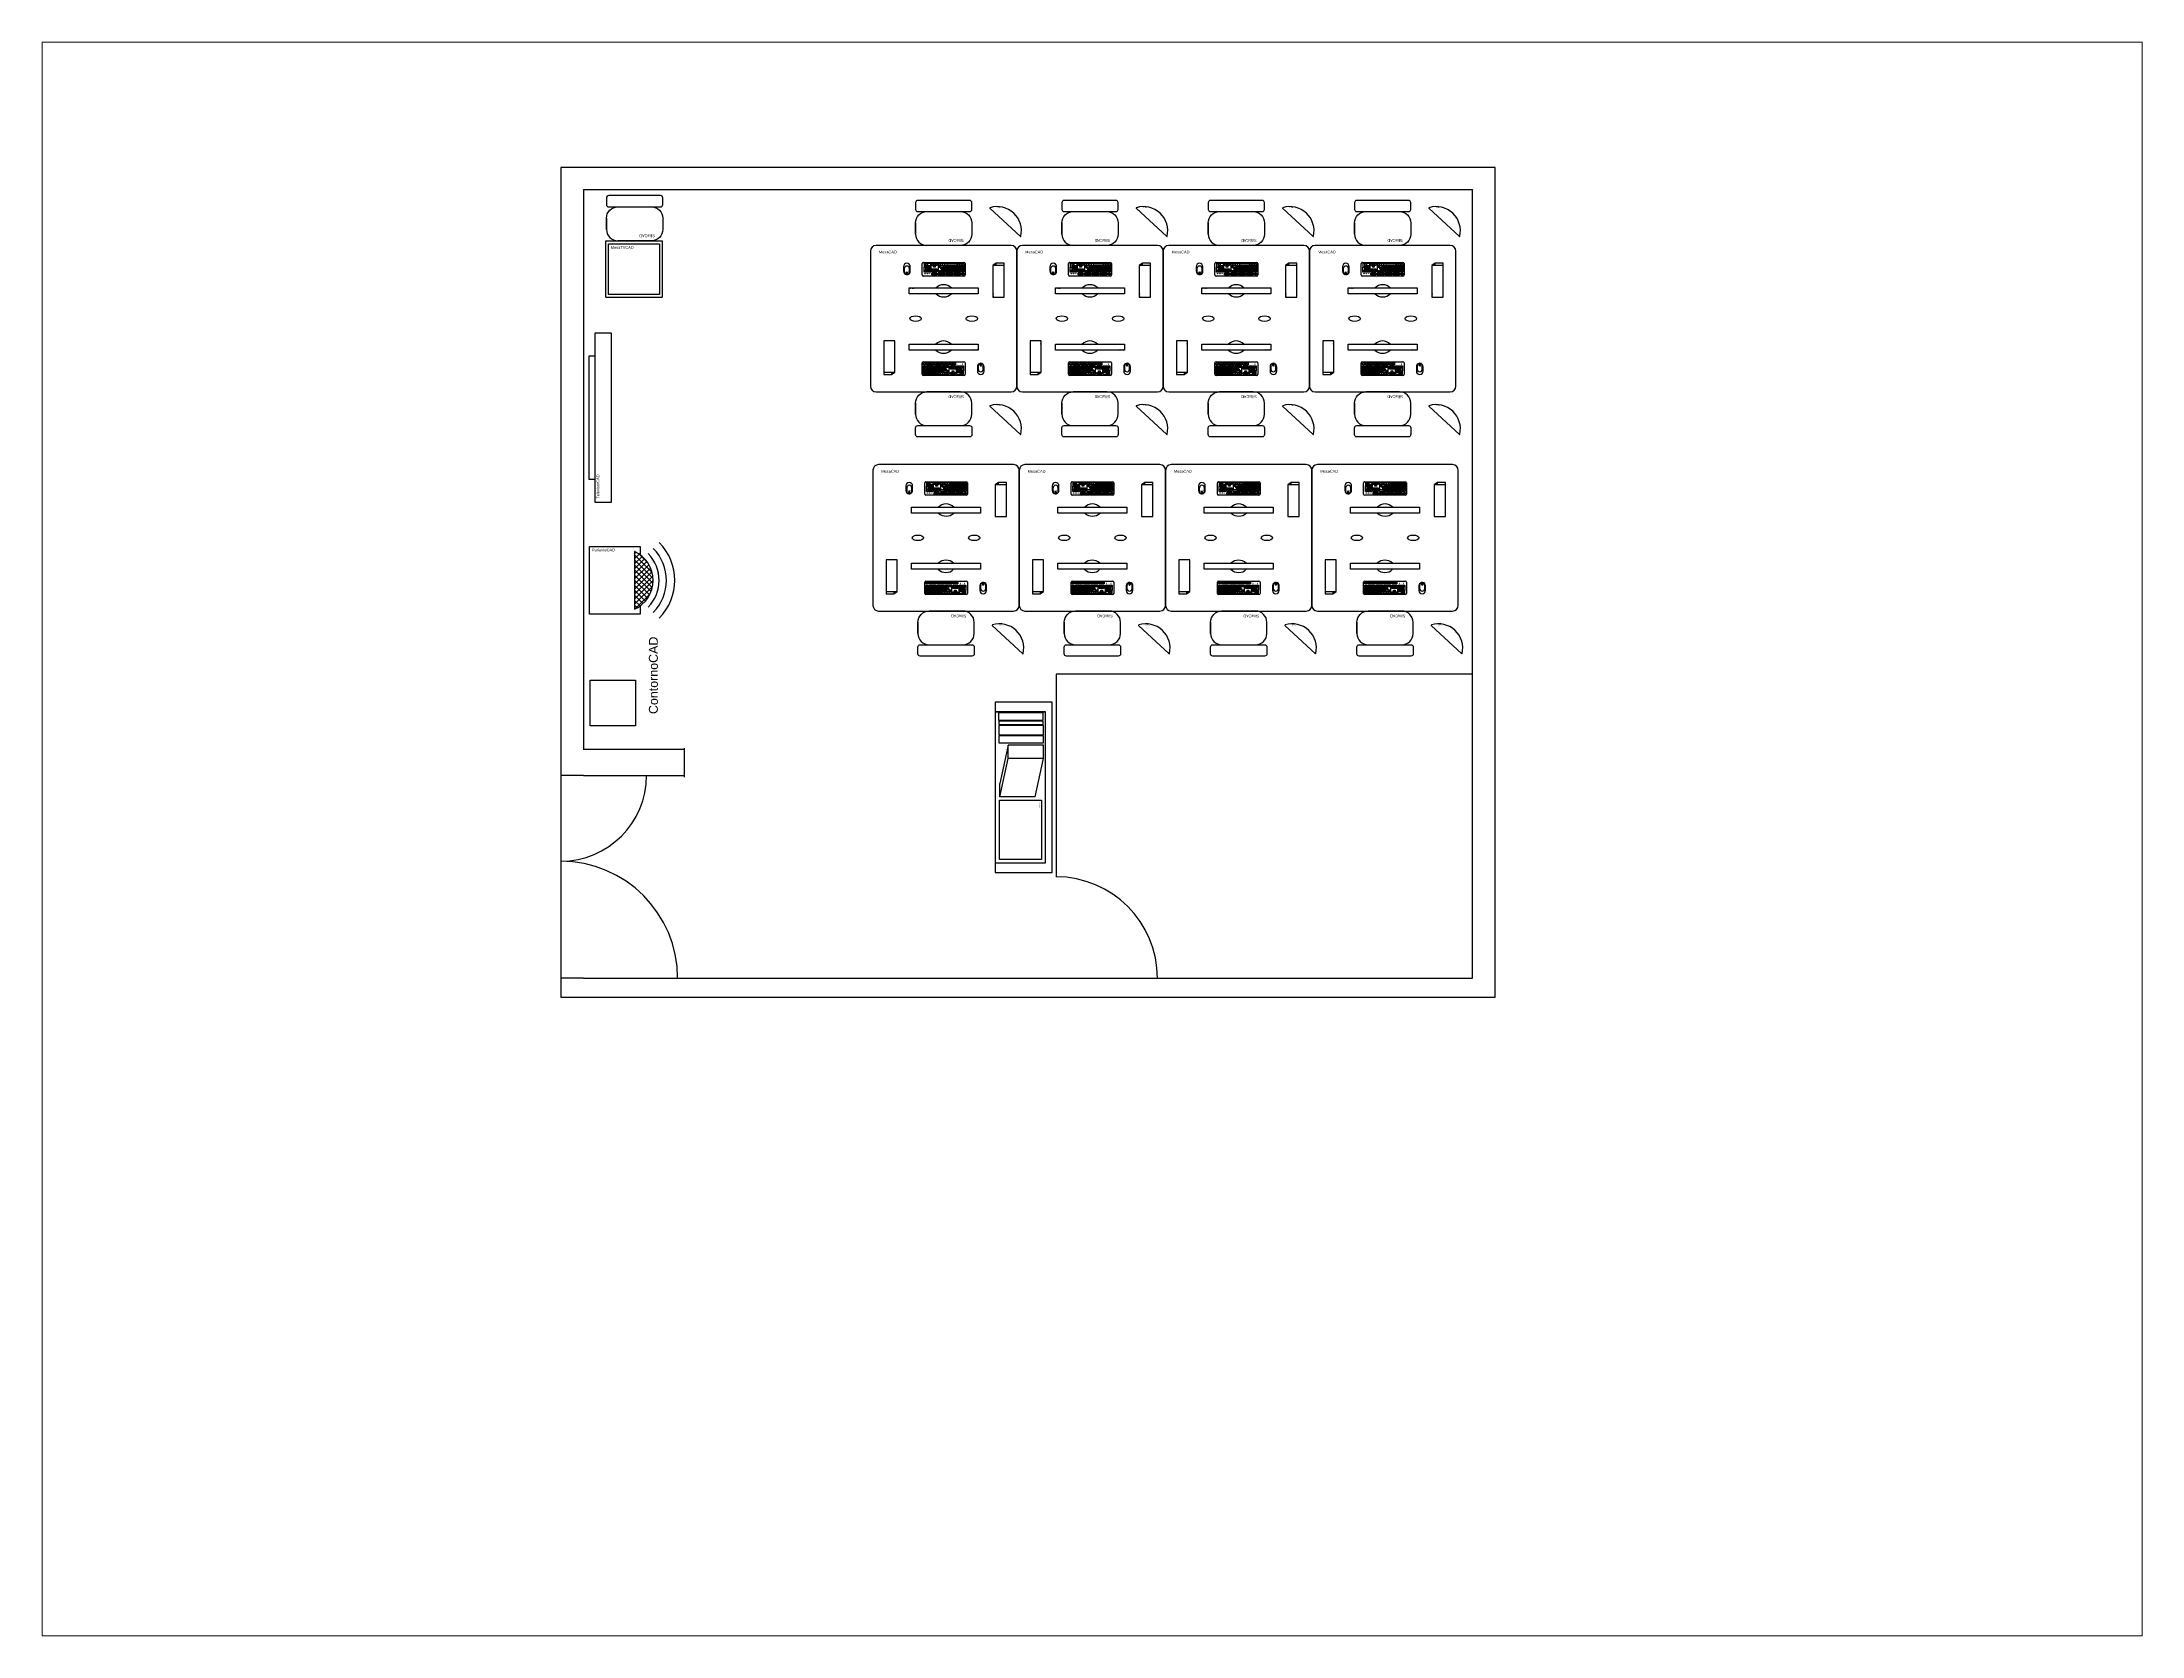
# Paper-space layout 'Layout2' of a CAD drawing. Header units: centimetres. Extents: x 26 to 231, y 20 to 176.
# The model-space entities are those that its viewports show. They can reach past a viewport. Long polylines and large blocks are cut down to what shows.
import ezdxf

# ---------------------------------------------------------------- set-up
doc = ezdxf.new("R2010")
doc.units = ezdxf.units.CM
doc.styles.get("Standard").update_dxf_attribs({"font": 'arial.ttf'})

# ---------------------------------------------------------------- blocks, each defined once
blk = doc.blocks.new('ContornoCAD')
at = {"color": 7}
for p, q in [((16.8, 830.1), (0, 830.1)), ((0, 830.1), (0, 0)), ((736.8, 830.1), (16.8, 830.1)), ((16.8, 810), (16.8, 830.1)), ((196.8, 810), (196.8, 830.1)), ((736.8, 20.1), (736.8, 830.1)), ((16.8, 810), (16.8, 20.1)), ((196.8, 810), (196.8, 720)), ((220.2, 810.2), (220.2, 720.2)), ((717.3, 810), (220.2, 810)), ((717.3, 810), (717.3, 20.1)), ((736.8, 0), (736.8, 810)), ((195.3, 720.2), (221, 720.2)), ((286.8, 390), (106.8, 390)), ((286.8, 20.1), (286.8, 390)), ((16.8, 20.1), (717.3, 20.1)), ((0, 0), (16.8, 0)), ((16.8, 0), (736.8, 0))]:
    blk.add_line(p, q, dxfattribs=at)
for centre, radius, start, end in [((16.8, 830.1), 103.8, 270.0001, 0), ((196.8, 830.1), 76.2, 180, 270), ((16.8, 390), 90, 270, 0)]:
    blk.add_arc(centre, radius, start, end, dxfattribs=at)
blk.add_attdef('NOMBRE', (251.3, 743.9), '', height=7.91)
for tag, p, height, flags in [('CANTIDAD', (250.4, 720.3), 7.91, 3), ('MATERIAL', (250.9, 732.5), 7.91, 1), ('PRECIO', (250.4, 707.6), 7.91, 9), ('REFERENCIA', (250.2, 694.4), 2.5, 5)]:
    blk.add_attdef(tag, p, '', height=height, dxfattribs=dict(flags=flags))
blk = doc.blocks.new('BancaCAD')
for p, q in [((0, 0), (0, 40.3)), ((0, 40.3), (40.3, 40.3)), ((40.3, 40.3), (40.3, 0)), ((40.3, 0), (0, 0))]:
    blk.add_line(p, q)
blk.add_attdef('NOMBRE', (1.1, 39.4), '', height=0.252)
for tag, p, flags in [('MATERIAL', (1.2, 38.5), 1), ('PRECIO', (1.2, 37.1), 9), ('CANTIDAD', (1.3, 37.8), 3), ('REFERENCIA', (1.4, 36.2), 5)]:
    blk.add_attdef(tag, p, '', height=0.252, dxfattribs=dict(flags=flags))
blk = doc.blocks.new('ParlanteCAD')
for p, q in [((0, 60), (45, 60)), ((0, 0), (0, 60)), ((45, 60), (45, 52.6)), ((40, 55.6), (40, 4.4)), ((45, 0), (0, 0)), ((45, 7.4), (45, 0))]:
    blk.add_line(p, q)
at = {"linetype": 'Continuous'}
for p, q in [((40, 53.7), (41.2, 55)), ((40, 49.2), (44, 53.3)), ((55.4, 37.4), (40, 52.7)), ((40, 44.8), (46.6, 51.3)), ((40, 40.3), (48.9, 49.1)), ((56.3, 32), (40, 48.2)), ((40, 35.8), (50.9, 46.7)), ((40, 31.3), (52.7, 43.9)), ((56.2, 27.5), (40, 43.7)), ((40, 26.8), (54.1, 40.9)), ((55.6, 23.6), (40, 39.3)), ((40, 22.3), (55.3, 37.6)), ((51.7, 45.5), (43.7, 53.5)), ((54.6, 20.2), (40, 34.8)), ((40, 17.8), (56.1, 33.9)), ((53.2, 17.1), (40, 30.3)), ((40, 13.3), (56.3, 29.7)), ((51.5, 14.3), (40, 25.8)), ((40, 8.8), (55.8, 24.7)), ((49.6, 11.7), (40, 21.3)), ((47.4, 9.4), (40, 16.8)), ((44.9, 7.4), (40, 12.3)), ((42.2, 5.6), (40, 7.8)), ((40.2, 4.5), (53.7, 18))]:
    blk.add_line(p, q, dxfattribs=at)
for radius, start, end in [(40.1, 315, 45), (47.5, 315, 45), (28.2, 294.8205, 65.1795), (33.6, 315, 45)]:
    blk.add_arc((28.2, 30), radius, start, end)
blk.add_attdef('NOMBRE', (2.1, 55.8), '', height=2.5)
for tag, p, flags in [('CANTIDAD', (1.5, 47.7), 3), ('MATERIAL', (1.8, 51.6), 1), ('REFERENCIA', (1.9, 39.5), 5), ('PRECIO', (2.2, 43.4), 9)]:
    blk.add_attdef(tag, p, '', height=2.5, dxfattribs=dict(flags=flags))
blk = doc.blocks.new('TelevisorCAD')
for p, q in [((20, 20), (130, 20)), ((20, 15), (20, 20)), ((130, 20), (130, 15)), ((150, 15), (0, 15)), ((0, 15), (0, 0)), ((0, 0), (150, 0)), ((130, 15), (20, 15)), ((150, 0), (150, 15))]:
    blk.add_line(p, q)
for tag, p, flags in [('CANTIDAD', (2.8, 4.3), 3), ('MATERIAL', (2.8, 7.7), 1), ('PRECIO', (28.3, 11), 9), ('REFERENCIA', (28.8, 7.6), 5)]:
    blk.add_attdef(tag, p, '', height=2.5, dxfattribs=dict(flags=flags))
blk.add_attdef('NOMBRE', (3.1, 11), '', height=2.5)
blk = doc.blocks.new('MesaTVCAD')
for p, q in [((0, 0), (0, 50)), ((0, 50), (50, 50)), ((2.3, 47.3), (47.8, 47.3)), ((2.3, 2.2), (2.3, 47.3)), ((47.8, 47.3), (47.8, 2.2)), ((50, 50), (50, 0)), ((0, 0), (50, 0)), ((47.8, 2.2), (2.3, 2.2))]:
    blk.add_line(p, q)
for tag, p, flags in [('CANTIDAD', (4, 35.1), 3), ('MATERIAL', (4.4, 38.9), 1), ('PRECIO', (4.7, 30.9), 9), ('REFERENCIA', (4.7, 27.2), 5)]:
    blk.add_attdef(tag, p, '', height=2.5, dxfattribs=dict(flags=flags))
blk.add_attdef('NOMBRE', (4.4, 42.8), '', height=2.5)
blk = doc.blocks.new('SillaCAD')
for points in [[(48, 30), (48, 20, -0.414214), (38, 10), (8, 10, -0.414214), (-2, 20), (-2, 30, -0.414214), (8, 40), (38, 40)], [(48, 20), (48, 30, 0.414214), (38, 40)]]:
    blk.add_lwpolyline(points, format="xyb")
blk.add_lwpolyline([(46, 10), (0, 10, 0.414214), (-2, 8), (-2, 2, 0.414214), (0, 0), (46, 0, 0.414214), (48, 2), (48, 8, 0.414214)], format="xyb", close=True)
for tag, p, flags in [('CANTIDAD', (4.8, 27), 3), ('MATERIAL', (4.9, 31.1), 1), ('PRECIO', (4.9, 22.9), 9), ('REFERENCIA', (4.9, 19.3), 5)]:
    blk.add_attdef(tag, p, '', height=2.5, dxfattribs=dict(flags=flags))
blk.add_attdef('NOMBRE', (4.9, 34.4), '', height=2.5)
blk = doc.blocks.new('BibliotecaCAD')
for p, q in [((151.4, 50.5), (0, 50.5)), ((0, 50.5), (0, 0)), ((142.9, 44.6), (8.6, 44.6)), ((8.6, 44.6), (8.6, 0)), ((8.6, 0), (8.6, 44.6)), ((8.6, 44.6), (8.6, 44.6)), ((8.6, 44.6), (8.6, 0)), ((16, 42.6), (9.7, 42.6)), ((9.7, 42.6), (9.7, 3)), ((16, 3), (16, 42.6)), ((19.9, 42.6), (17, 42.6)), ((17, 42.6), (17, 3.1)), ((19.9, 3.1), (19.9, 42.6)), ((29.1, 42.8), (20.9, 42.8)), ((20.9, 42.8), (20.9, 3.1)), ((29.1, 3.1), (29.1, 42.8)), ((36.3, 42.9), (29.9, 42.9)), ((29.9, 42.9), (29.9, 3.1)), ((36.3, 3.1), (36.3, 42.9)), ((50.1, 42.8), (38.2, 42.8)), ((38.2, 42.8), (38.2, 11.5)), ((84.3, 35.4), (50.1, 42.8)), ((50.1, 42.8), (50.1, 11.5)), ((87.2, 3.7), (87.2, 41.1)), ((87.2, 41.1), (140, 41.1)), ((140, 41.1), (140, 3.7)), ((142.9, 0), (142.9, 44.6)), ((151.4, 0), (151.4, 50.5)), ((84.3, 35.4), (84.3, 4.1)), ((0, 0), (151.4, 0)), ((8.6, 0), (142.9, 0)), ((8.6, 0), (8.6, 0)), ((9.7, 3), (16, 3)), ((17, 3.1), (19.9, 3.1)), ((20.9, 3.1), (29.1, 3.1)), ((29.9, 3.1), (36.3, 3.1)), ((50.1, 11.5), (38.2, 11.5)), ((38.2, 11.5), (72.3, 4.1)), ((84.3, 4.1), (50.1, 11.5)), ((84.3, 4.1), (72.3, 4.1)), ((140, 3.7), (87.2, 3.7))]:
    blk.add_line(p, q)
blk.add_attdef('NOMBRE', (89.4, 39.3), '', height=0.5)
for tag, p, flags in [('MATERIAL', (89.3, 38.3), 1), ('CANTIDAD', (89.4, 37.4), 3), ('PRECIO', (89.4, 36.4), 9), ('REFERENCIA', (89.4, 35.5), 5)]:
    blk.add_attdef(tag, p, '', height=0.5, dxfattribs=dict(flags=flags))
blk = doc.blocks.new('MesaCAD')
for p, q in [((-5, 125), (-5, 5)), ((120, 130), (0, 130)), ((125, 5), (125, 125)), ((0, 0), (120, 0))]:
    blk.add_line(p, q)
for centre, start, end in [((0, 125), 90, 180), ((120, 125), 0, 90), ((0, 5), 180, 270), ((120, 5), 270, 0)]:
    blk.add_arc(centre, 5, start, end)
for centre in [(35, 65), (85, 65)]:
    blk.add_ellipse(centre, major_axis=(5, 0), ratio=0.5)
for tag, p, flags in [('CANTIDAD', (2.2, 114.9), 3), ('MATERIAL', (2.4, 118.9), 1), ('PRECIO', (2.6, 110.6), 9), ('REFERENCIA', (3.6, 106.4), 5)]:
    blk.add_attdef(tag, p, '', height=2.5, dxfattribs=dict(flags=flags))
blk.add_attdef('NOMBRE', (2.4, 122.9), '', height=2.5)
blk = doc.blocks.new('PantallaCAD')
for p, q in [((0, 5.3), (61.3, 5.3)), ((0, 0), (0, 5.3)), ((61.3, 0), (0, 0)), ((61.3, 5.3), (61.3, 0))]:
    blk.add_line(p, q)
for centre, radius, start, end in [((30.7, -1.5), 9.64, 45.2577, 134.8571), ((30.7, 7), 9.74, 225.8969, 314.1354)]:
    blk.add_arc(centre, radius, start, end)
for tag, p, flags in [('MATERIAL', (0.8, 3.6), 1), ('CANTIDAD', (0.8, 2.7), 3), ('PRECIO', (0.9, 1.9), 9), ('REFERENCIA', (0.9, 0.9), 5)]:
    blk.add_attdef(tag, p, '', height=0.5, dxfattribs=dict(flags=flags))
blk.add_attdef('NOMBRE', (0.8, 4.4), '', height=0.5)
blk = doc.blocks.new('TecladoCAD')
for p, q in [((-1, 1), (-1, 11)), ((0, 12), (36, 12)), ((0, 11), (1.5, 11)), ((0, 9.5), (0, 11)), ((1.5, 9.5), (0, 9.5)), ((0, 8.5), (1.5, 8.5)), ((0, 7), (0, 8.5)), ((1.5, 7), (0, 7)), ((0, 7), (2, 7)), ((0, 5.5), (0, 7)), ((2, 5.5), (0, 5.5)), ((0, 5.5), (2.5, 5.5)), ((0, 4), (0, 5.5)), ((2.5, 4), (0, 4)), ((0, 4), (1.7, 4)), ((0, 2.5), (0, 4)), ((1.7, 2.5), (0, 2.5)), ((0, 2.5), (2, 2.5)), ((0, 1), (0, 2.5)), ((2, 1), (0, 1)), ((36, 0), (0, 0)), ((1.5, 11), (1.5, 9.5)), ((1.5, 8.5), (1.5, 7)), ((1.5, 8.5), (3, 8.5)), ((1.5, 7), (1.5, 8.5)), ((3, 7), (1.5, 7)), ((1.7, 4), (1.7, 2.5)), ((1.7, 4), (3.2, 4)), ((1.7, 2.5), (1.7, 4)), ((3.2, 2.5), (1.7, 2.5)), ((2, 7), (2, 5.5)), ((2, 7), (3.5, 7)), ((2, 5.5), (2, 7)), ((3.5, 5.5), (2, 5.5)), ((2, 2.5), (2, 1)), ((2, 2.5), (4, 2.5)), ((2, 1), (2, 2.5)), ((4, 1), (2, 1)), ((2.5, 5.5), (2.5, 4)), ((2.5, 5.5), (4, 5.5)), ((2.5, 4), (2.5, 5.5)), ((4, 4), (2.5, 4)), ((3, 11), (4.5, 11)), ((3, 9.5), (3, 11)), ((4.5, 9.5), (3, 9.5)), ((3, 8.5), (3, 7)), ((3, 8.5), (4.5, 8.5)), ((3, 7), (3, 8.5)), ((4.5, 7), (3, 7)), ((3.2, 4), (3.2, 2.5)), ((3.2, 4), (4.7, 4)), ((3.2, 2.5), (3.2, 4)), ((4.7, 2.5), (3.2, 2.5)), ((3.5, 7), (3.5, 5.5)), ((3.5, 7), (5, 7)), ((3.5, 5.5), (3.5, 7)), ((5, 5.5), (3.5, 5.5)), ((4, 5.5), (4, 4)), ((4, 5.5), (5.5, 5.5)), ((4, 4), (4, 5.5)), ((5.5, 4), (4, 4)), ((4, 2.5), (4, 1)), ((4, 2.5), (6, 2.5)), ((4, 1), (4, 2.5)), ((6, 1), (4, 1)), ((4.5, 11), (4.5, 9.5)), ((4.5, 11), (6, 11)), ((4.5, 9.5), (4.5, 11)), ((6, 9.5), (4.5, 9.5)), ((4.5, 8.5), (4.5, 7)), ((4.5, 8.5), (6, 8.5)), ((4.5, 7), (4.5, 8.5)), ((6, 7), (4.5, 7)), ((4.7, 4), (4.7, 2.5)), ((4.7, 4), (6.2, 4)), ((4.7, 2.5), (4.7, 4)), ((6.2, 2.5), (4.7, 2.5)), ((5, 7), (5, 5.5)), ((5, 7), (6.5, 7)), ((5, 5.5), (5, 7)), ((6.5, 5.5), (5, 5.5)), ((5.5, 5.5), (5.5, 4)), ((5.5, 5.5), (7, 5.5)), ((5.5, 4), (5.5, 5.5)), ((7, 4), (5.5, 4)), ((6, 11), (6, 9.5)), ((6, 11), (7.5, 11)), ((6, 9.5), (6, 11)), ((7.5, 9.5), (6, 9.5)), ((6, 8.5), (6, 7)), ((6, 8.5), (7.5, 8.5)), ((6, 7), (6, 8.5)), ((7.5, 7), (6, 7)), ((6, 2.5), (6, 1)), ((6, 2.5), (15, 2.5)), ((6, 1), (6, 2.5)), ((15, 1), (6, 1)), ((6.2, 4), (6.2, 2.5)), ((6.2, 4), (7.7, 4)), ((6.2, 2.5), (6.2, 4)), ((7.7, 2.5), (6.2, 2.5)), ((6.5, 7), (6.5, 5.5)), ((6.5, 7), (8, 7)), ((6.5, 5.5), (6.5, 7)), ((8, 5.5), (6.5, 5.5)), ((7, 5.5), (7, 4)), ((7, 5.5), (8.5, 5.5)), ((7, 4), (7, 5.5)), ((8.5, 4), (7, 4)), ((7.5, 11), (7.5, 9.5)), ((7.5, 11), (9, 11)), ((7.5, 9.5), (7.5, 11)), ((9, 9.5), (7.5, 9.5)), ((7.5, 8.5), (7.5, 7)), ((7.5, 8.5), (9, 8.5)), ((7.5, 7), (7.5, 8.5)), ((9, 7), (7.5, 7)), ((7.7, 4), (7.7, 2.5)), ((7.7, 4), (9.2, 4)), ((7.7, 2.5), (7.7, 4)), ((9.2, 2.5), (7.7, 2.5)), ((8, 7), (8, 5.5)), ((8, 7), (9.5, 7)), ((8, 5.5), (8, 7)), ((9.5, 5.5), (8, 5.5)), ((8.5, 5.5), (8.5, 4)), ((8.5, 5.5), (10, 5.5)), ((8.5, 4), (8.5, 5.5)), ((10, 4), (8.5, 4)), ((9, 11), (9, 9.5)), ((9, 8.5), (9, 7)), ((9, 8.5), (10.5, 8.5)), ((9, 7), (9, 8.5)), ((10.5, 7), (9, 7)), ((9.2, 4), (9.2, 2.5)), ((9.2, 4), (10.7, 4)), ((9.2, 2.5), (9.2, 4)), ((10.7, 2.5), (9.2, 2.5)), ((9.5, 7), (9.5, 5.5)), ((9.5, 7), (11, 7)), ((9.5, 5.5), (9.5, 7)), ((11, 5.5), (9.5, 5.5)), ((10, 11), (11.5, 11)), ((10, 9.5), (10, 11)), ((11.5, 9.5), (10, 9.5)), ((10, 5.5), (10, 4)), ((10, 5.5), (11.5, 5.5)), ((10, 4), (10, 5.5)), ((11.5, 4), (10, 4)), ((10.5, 8.5), (10.5, 7)), ((10.5, 8.5), (12, 8.5)), ((10.5, 7), (10.5, 8.5)), ((12, 7), (10.5, 7)), ((10.7, 4), (10.7, 2.5)), ((10.7, 4), (12.2, 4)), ((10.7, 2.5), (10.7, 4)), ((12.2, 2.5), (10.7, 2.5)), ((11, 7), (11, 5.5)), ((11, 7), (12.5, 7)), ((11, 5.5), (11, 7)), ((12.5, 5.5), (11, 5.5)), ((11.5, 11), (11.5, 9.5)), ((11.5, 11), (13, 11)), ((11.5, 9.5), (11.5, 11)), ((13, 9.5), (11.5, 9.5)), ((11.5, 5.5), (11.5, 4)), ((11.5, 5.5), (13, 5.5)), ((11.5, 4), (11.5, 5.5)), ((13, 4), (11.5, 4)), ((12, 8.5), (12, 7)), ((12, 8.5), (13.5, 8.5)), ((12, 7), (12, 8.5)), ((13.5, 7), (12, 7)), ((12.2, 4), (12.2, 2.5)), ((12.2, 4), (13.7, 4)), ((12.2, 2.5), (12.2, 4)), ((13.7, 2.5), (12.2, 2.5)), ((12.5, 7), (12.5, 5.5)), ((12.5, 7), (14, 7)), ((12.5, 5.5), (12.5, 7)), ((14, 5.5), (12.5, 5.5)), ((13, 11), (13, 9.5)), ((13, 11), (14.5, 11)), ((13, 9.5), (13, 11)), ((14.5, 9.5), (13, 9.5)), ((13, 5.5), (13, 4)), ((13, 5.5), (14.5, 5.5)), ((13, 4), (13, 5.5)), ((14.5, 4), (13, 4)), ((13.5, 8.5), (13.5, 7)), ((13.5, 8.5), (15, 8.5)), ((13.5, 7), (13.5, 8.5)), ((15, 7), (13.5, 7)), ((13.7, 4), (13.7, 2.5)), ((13.7, 4), (15.2, 4)), ((13.7, 2.5), (13.7, 4)), ((15.2, 2.5), (13.7, 2.5)), ((14, 7), (14, 5.5)), ((14, 7), (15.5, 7)), ((14, 5.5), (14, 7)), ((15.5, 5.5), (14, 5.5)), ((14.5, 11), (14.5, 9.5)), ((14.5, 11), (16, 11)), ((14.5, 9.5), (14.5, 11)), ((16, 9.5), (14.5, 9.5)), ((14.5, 5.5), (14.5, 4)), ((14.5, 5.5), (16, 5.5)), ((14.5, 4), (14.5, 5.5)), ((16, 4), (14.5, 4)), ((15, 8.5), (15, 7)), ((15, 8.5), (16.5, 8.5)), ((15, 7), (15, 8.5)), ((16.5, 7), (15, 7)), ((17, 2.5), (15, 2.5)), ((15, 2.5), (15, 1)), ((15, 2.5), (15, 1)), ((15, 1), (17, 1)), ((15.2, 4), (15.2, 2.5)), ((15.2, 4), (16.7, 4)), ((15.2, 2.5), (15.2, 4)), ((16.7, 2.5), (15.2, 2.5)), ((15.5, 7), (15.5, 5.5)), ((15.5, 7), (17, 7)), ((15.5, 5.5), (15.5, 7)), ((17, 5.5), (15.5, 5.5)), ((16, 11), (16, 9.5)), ((16, 5.5), (16, 4)), ((16, 5.5), (17.5, 5.5)), ((16, 4), (16, 5.5)), ((17.5, 4), (16, 4)), ((16.5, 8.5), (16.5, 7)), ((16.5, 8.5), (18, 8.5)), ((16.5, 7), (16.5, 8.5)), ((18, 7), (16.5, 7)), ((16.7, 4), (16.7, 2.5)), ((16.7, 4), (18.2, 4)), ((16.7, 2.5), (16.7, 4)), ((18.2, 2.5), (16.7, 2.5)), ((17, 11), (18.5, 11)), ((17, 9.5), (17, 11)), ((18.5, 9.5), (17, 9.5)), ((17, 7), (17, 5.5)), ((17, 7), (18.5, 7)), ((17, 5.5), (17, 7)), ((18.5, 5.5), (17, 5.5)), ((19, 2.5), (17, 2.5)), ((17, 2.5), (17, 1)), ((17, 1), (17, 2.5)), ((17, 1), (19, 1)), ((17.5, 5.5), (17.5, 4)), ((17.5, 5.5), (19, 5.5)), ((17.5, 4), (17.5, 5.5)), ((19, 4), (17.5, 4)), ((18, 8.5), (18, 7)), ((18, 8.5), (19.5, 8.5)), ((18, 7), (18, 8.5)), ((19.5, 7), (18, 7)), ((18.2, 4), (18.2, 2.5)), ((23, 4), (18.2, 4)), ((18.2, 4), (18.2, 2.5)), ((18.2, 2.5), (23, 2.5)), ((18.5, 11), (18.5, 9.5)), ((18.5, 11), (20, 11)), ((18.5, 9.5), (18.5, 11)), ((20, 9.5), (18.5, 9.5)), ((18.5, 7), (18.5, 5.5)), ((18.5, 7), (20, 7)), ((18.5, 5.5), (18.5, 7)), ((20, 5.5), (18.5, 5.5)), ((19, 5.5), (19, 4)), ((19, 5.5), (20.5, 5.5)), ((19, 4), (19, 5.5)), ((20.5, 4), (19, 4)), ((21, 2.5), (19, 2.5)), ((19, 2.5), (19, 1)), ((19, 1), (19, 2.5)), ((19, 1), (21, 1)), ((19.5, 8.5), (19.5, 7)), ((19.5, 8.5), (23, 8.5)), ((19.5, 7), (19.5, 8.5)), ((23, 7), (19.5, 7)), ((20, 11), (20, 9.5)), ((20, 11), (21.5, 11)), ((20, 9.5), (20, 11)), ((21.5, 9.5), (20, 9.5)), ((23, 7), (20, 7)), ((20, 7), (20, 5.5)), ((20, 7), (20, 5.5)), ((20, 5.5), (20.5, 5.5)), ((20.5, 5.5), (20.5, 4)), ((20.5, 5.5), (20.5, 4)), ((20.5, 4), (23, 4)), ((23, 2.5), (21, 2.5)), ((21, 2.5), (21, 1)), ((21, 1), (21, 2.5)), ((21, 1), (23, 1)), ((21.5, 11), (21.5, 9.5)), ((21.5, 11), (23, 11)), ((21.5, 9.5), (21.5, 11)), ((23, 9.5), (21.5, 9.5)), ((23, 11), (23, 9.5)), ((23, 8.5), (23, 7)), ((23, 4), (23, 7)), ((23, 2.5), (23, 4)), ((23, 1), (23, 2.5)), ((24, 11), (25.5, 11)), ((24, 9.5), (24, 11)), ((25.5, 9.5), (24, 9.5)), ((24, 8.5), (25.5, 8.5)), ((24, 7), (24, 8.5)), ((25.5, 7), (24, 7)), ((24, 7), (25.5, 7)), ((24, 5.5), (24, 7)), ((25.5, 5.5), (24, 5.5)), ((24, 2.5), (25.5, 2.5)), ((24, 1), (24, 2.5)), ((25.5, 1), (24, 1)), ((25.5, 11), (25.5, 9.5)), ((25.5, 11), (27, 11)), ((25.5, 9.5), (25.5, 11)), ((27, 9.5), (25.5, 9.5)), ((25.5, 8.5), (25.5, 7)), ((25.5, 8.5), (27, 8.5)), ((25.5, 7), (25.5, 8.5)), ((27, 7), (25.5, 7)), ((25.5, 7), (25.5, 5.5)), ((25.5, 7), (27, 7)), ((25.5, 5.5), (25.5, 7)), ((27, 5.5), (25.5, 5.5)), ((25.5, 4), (27, 4)), ((25.5, 2.5), (25.5, 4)), ((27, 2.5), (25.5, 2.5)), ((25.5, 2.5), (25.5, 1)), ((25.5, 2.5), (27, 2.5)), ((25.5, 1), (25.5, 2.5)), ((27, 1), (25.5, 1)), ((27, 11), (27, 9.5)), ((27, 11), (28.5, 11)), ((27, 9.5), (27, 11)), ((28.5, 9.5), (27, 9.5)), ((27, 8.5), (27, 7)), ((27, 8.5), (28.5, 8.5)), ((27, 7), (27, 8.5)), ((28.5, 7), (27, 7)), ((27, 7), (27, 5.5)), ((27, 7), (28.5, 7)), ((27, 5.5), (27, 7)), ((28.5, 5.5), (27, 5.5)), ((27, 4), (27, 2.5)), ((27, 2.5), (27, 1)), ((27, 2.5), (28.5, 2.5)), ((27, 1), (27, 2.5)), ((28.5, 1), (27, 1)), ((28.5, 11), (28.5, 9.5)), ((28.5, 8.5), (28.5, 7)), ((28.5, 7), (28.5, 5.5)), ((28.5, 2.5), (28.5, 1)), ((29.5, 8.5), (31, 8.5)), ((29.5, 7), (29.5, 8.5)), ((31, 7), (29.5, 7)), ((29.5, 7), (31, 7)), ((29.5, 5.5), (29.5, 7)), ((31, 5.5), (29.5, 5.5)), ((29.5, 5.5), (31, 5.5)), ((29.5, 4), (29.5, 5.5)), ((31, 4), (29.5, 4)), ((29.5, 4), (31, 4)), ((29.5, 2.5), (29.5, 4)), ((31, 2.5), (29.5, 2.5)), ((32.5, 2.5), (29.5, 2.5)), ((29.5, 2.5), (29.5, 1)), ((29.5, 1), (32.5, 1)), ((31, 8.5), (31, 7)), ((31, 8.5), (32.5, 8.5)), ((31, 7), (31, 8.5)), ((32.5, 7), (31, 7)), ((31, 7), (31, 5.5)), ((31, 7), (32.5, 7)), ((31, 5.5), (31, 7)), ((32.5, 5.5), (31, 5.5)), ((31, 5.5), (31, 4)), ((31, 5.5), (32.5, 5.5)), ((31, 4), (31, 5.5)), ((32.5, 4), (31, 4)), ((31, 4), (31, 2.5)), ((31, 4), (32.5, 4)), ((31, 2.5), (31, 4)), ((32.5, 2.5), (31, 2.5)), ((32.5, 8.5), (32.5, 7)), ((32.5, 8.5), (34, 8.5)), ((32.5, 7), (32.5, 8.5)), ((34, 7), (32.5, 7)), ((32.5, 7), (32.5, 5.5)), ((32.5, 7), (34, 7)), ((32.5, 5.5), (32.5, 7)), ((34, 5.5), (32.5, 5.5)), ((32.5, 5.5), (32.5, 4)), ((32.5, 5.5), (34, 5.5)), ((32.5, 4), (32.5, 5.5)), ((34, 4), (32.5, 4)), ((32.5, 4), (32.5, 2.5)), ((32.5, 4), (34, 4)), ((32.5, 2.5), (32.5, 4)), ((34, 2.5), (32.5, 2.5)), ((32.5, 2.5), (34, 2.5)), ((32.5, 1), (32.5, 2.5)), ((32.5, 1), (32.5, 2.5)), ((34, 1), (32.5, 1)), ((34, 8.5), (34, 7)), ((34, 8.5), (35.5, 8.5)), ((34, 7), (34, 8.5)), ((35.5, 7), (34, 7)), ((34, 7), (34, 5.5)), ((34, 7), (35.5, 7)), ((34, 4), (34, 7)), ((34, 5.5), (34, 4)), ((34, 4), (34, 2.5)), ((35.5, 4), (34, 4)), ((35.5, 4), (34, 4)), ((34, 4), (34, 1)), ((34, 2.5), (34, 1)), ((34, 1), (35.5, 1)), ((35.5, 8.5), (35.5, 7)), ((35.5, 7), (35.5, 4)), ((35.5, 1), (35.5, 4)), ((37, 11), (37, 1)), ((37, 0), (37, 0))]:
    blk.add_line(p, q)
for centre in [(30.6, 9.9), (32.6, 9.9), (34.6, 9.9)]:
    blk.add_circle(centre, 0.1)
for centre, start, end in [((0, 11), 90, 180), ((0, 1), 180, 270), ((36, 11), 0, 90), ((36, 1), 270, 0)]:
    blk.add_arc(centre, 1, start, end)
blk.add_attdef('NOMBRE', (29.3, 11.3), '', height=0.5)
for tag, p, flags in [('MATERIAL', (29.3, 10.6), 1), ('CANTIDAD', (29.3, 9.9), 3), ('PRECIO', (29.2, 9.3), 9), ('REFERENCIA', (29.2, 8.5), 5)]:
    blk.add_attdef(tag, p, '', height=0.5, dxfattribs=dict(flags=flags))
blk = doc.blocks.new('CPUCAD')
for p, q in [((28.1, 10), (0, 10)), ((0, 10), (0, 0)), ((0, 0), (30.1, 0)), ((28.1, 7), (28.1, 10)), ((30.1, 7), (28.1, 10)), ((28.1, 0), (28.1, 7)), ((28.1, 7), (30.1, 7)), ((30.1, 0), (30.1, 7))]:
    blk.add_line(p, q)
blk.add_attdef('NOMBRE', (0.5, 9), '', height=0.5)
for tag, p, flags in [('MATERIAL', (0.6, 8.1), 1), ('CANTIDAD', (0.5, 7.2), 3), ('PRECIO', (0.6, 6.4), 9), ('REFERENCIA', (0.6, 5.5), 5)]:
    blk.add_attdef(tag, p, '', height=0.5, dxfattribs=dict(flags=flags))
blk = doc.blocks.new('MouseCAD')
for p, q in [((0, 4), (0, 0)), ((0.7, 4.7), (0.7, 1.7)), ((2.3, 6.9), (2.3, 5.5)), ((2.8, 6), (2.8, 7)), ((2.8, 5), (3.3, 5)), ((3, 7), (3, 7)), ((3, 5.8), (3, 5.8)), ((3.2, 7), (3.2, 6)), ((3.8, 5.5), (3.8, 6.9)), ((5.3, 1.7), (5.3, 4.7)), ((6, 0), (6, 4)), ((3, -0.6), (3, -0.6)), ((3, -3), (3, -3))]:
    blk.add_line(p, q)
at = {"linetype": 'Continuous'}
for p, q in [((2.8, 6.9), (2.9, 6.9)), ((2.8, 6.6), (2.9, 6.6)), ((2.8, 6.4), (2.9, 6.4)), ((2.8, 6.1), (2.9, 6.1)), ((3, 6.9), (3.2, 6.9)), ((3, 6.6), (3.2, 6.6)), ((3, 6.4), (3.2, 6.4)), ((3, 6.1), (3.2, 6.1))]:
    blk.add_line(p, q, dxfattribs=at)
for centre, radius, start, end in [((3, 4), 3, 100.3501, 180), ((3, 0), 3, 180, 270), ((3, 4.7), 2.29, 107.9437, 180), ((3, 1.7), 2.29, 180, 270), ((2.8, 5.5), 0.5, 180, 270), ((3, 4.7), 2.29, 90, 102.6629), ((3, 6), 0.15, 180, 270), ((3, 4.7), 2.29, 83.2174, 90), ((3, 6), 0.15, 270, 0), ((3, 1.7), 2.29, 270, 360), ((3, 0), 3, 270, 0), ((3, 4), 3, 0, 85.5301), ((3.3, 5.5), 0.5, 270, 0), ((3, 4.7), 2.29, 0, 69.7171)]:
    blk.add_arc(centre, radius, start, end)
for tag, p, flags in [('CANTIDAD', (1.2, 2.5), 3), ('REFERENCIA', (1.2, 1), 5), ('MATERIAL', (1.2, 3.3), 1), ('PRECIO', (1.2, 1.8), 9)]:
    blk.add_attdef(tag, p, '', height=0.5, dxfattribs=dict(flags=flags))
blk.add_attdef('NOMBRE', (1.2, 4), '', height=0.5)
blk = doc.blocks.new('MaletaCAD')
blk.add_line((0, 0), (27, -25.2))
for centre, radius, start, end in [((0.1, 0.1), 0.2, 107.5571, 227.0412), ((6.5, -20.1), 21.4, 346.5252, 107.5571), ((27.2, -25), 0.2, 227.0412, 346.5252)]:
    blk.add_arc(centre, radius, start, end)
blk.add_attdef('NOMBRE', (6.3, 0.1), '', height=0.5)
for tag, p, flags in [('CANTIDAD', (6.2, -1.4), 3), ('MATERIAL', (6.3, -0.6), 1), ('PRECIO', (6.4, -2.2), 9), ('REFERENCIA', (6.4, -3), 5)]:
    blk.add_attdef(tag, p, '', height=0.5, dxfattribs=dict(flags=flags))

msp = doc.modelspace()

# ---------------------------------------------------------------- block references
for name, p, rotation, values in [('ContornoCAD', (863.4, 15.2), 90, {'NOMBRE': 'ContornoCAD'}), ('SillaCAD', (121.9, 726.9), 180, {'NOMBRE': 'SillaCAD'}), ('SillaCAD', (396.5, 722.7), 180, {'NOMBRE': 'SillaCAD'}), ('SillaCAD', (526.5, 722.7), 180, {'NOMBRE': 'SillaCAD'}), ('SillaCAD', (656.5, 722.7), 180, {'NOMBRE': 'SillaCAD'}), ('SillaCAD', (786.5, 722.7), 180, {'NOMBRE': 'SillaCAD'}), ('MouseCAD', (343.8, 663.8), 180, {'NOMBRE': 'MouseCAD'}), ('TecladoCAD', (391.5, 667.5), 180, {'NOMBRE': 'TecladoCAD'}), ('CPUCAD', (427.1, 636.7), 90, {'NOMBRE': 'CPUCAD'}), ('MouseCAD', (473.8, 663.8), 180, {'NOMBRE': 'MouseCAD'}), ('TecladoCAD', (521.5, 667.5), 180, {'NOMBRE': 'TecladoCAD'}), ('CPUCAD', (557.1, 636.7), 90, {'NOMBRE': 'CPUCAD'}), ('MouseCAD', (603.8, 663.8), 180, {'NOMBRE': 'MouseCAD'}), ('TecladoCAD', (651.5, 667.5), 180, {'NOMBRE': 'TecladoCAD'}), ('CPUCAD', (687.1, 636.7), 90, {'NOMBRE': 'CPUCAD'}), ('MouseCAD', (733.8, 663.8), 180, {'NOMBRE': 'MouseCAD'}), ('TecladoCAD', (781.5, 667.5), 180, {'NOMBRE': 'TecladoCAD'}), ('CPUCAD', (817.1, 636.7), 90, {'NOMBRE': 'CPUCAD'}), ('TelevisorCAD', (78.5, 454.7), 90, {'NOMBRE': 'TelevisorCAD'}), ('CPUCAD', (320.2, 598.1), 270, {'NOMBRE': 'CPUCAD'}), ('PantallaCAD', (404.1, 595.1), 180, {'NOMBRE': 'PantallaCAD'}), ('CPUCAD', (450.2, 598.1), 270, {'NOMBRE': 'CPUCAD'}), ('PantallaCAD', (534.1, 595.1), 180, {'NOMBRE': 'PantallaCAD'}), ('CPUCAD', (580.2, 598.1), 270, {'NOMBRE': 'CPUCAD'}), ('PantallaCAD', (664.1, 595.1), 180, {'NOMBRE': 'PantallaCAD'}), ('CPUCAD', (710.2, 598.1), 270, {'NOMBRE': 'CPUCAD'}), ('PantallaCAD', (794.1, 595.1), 180, {'NOMBRE': 'PantallaCAD'}), ('MouseCAD', (345.9, 469.1), 180, {'NOMBRE': 'MouseCAD'}), ('TecladoCAD', (393.6, 472.8), 180, {'NOMBRE': 'TecladoCAD'}), ('CPUCAD', (429.2, 442), 90, {'NOMBRE': 'CPUCAD'}), ('MouseCAD', (475.9, 469.1), 180, {'NOMBRE': 'MouseCAD'}), ('TecladoCAD', (523.6, 472.8), 180, {'NOMBRE': 'TecladoCAD'}), ('CPUCAD', (559.2, 442), 90, {'NOMBRE': 'CPUCAD'}), ('MouseCAD', (605.9, 469.1), 180, {'NOMBRE': 'MouseCAD'}), ('TecladoCAD', (653.6, 472.8), 180, {'NOMBRE': 'TecladoCAD'}), ('CPUCAD', (689.2, 442), 90, {'NOMBRE': 'CPUCAD'}), ('MouseCAD', (735.9, 469.1), 180, {'NOMBRE': 'MouseCAD'}), ('TecladoCAD', (783.6, 472.8), 180, {'NOMBRE': 'TecladoCAD'}), ('CPUCAD', (819.2, 442), 90, {'NOMBRE': 'CPUCAD'}), ('CPUCAD', (322.3, 403.4), 270, {'NOMBRE': 'CPUCAD'}), ('PantallaCAD', (406.2, 400.4), 180, {'NOMBRE': 'PantallaCAD'}), ('CPUCAD', (452.3, 403.4), 270, {'NOMBRE': 'CPUCAD'}), ('PantallaCAD', (536.2, 400.4), 180, {'NOMBRE': 'PantallaCAD'}), ('CPUCAD', (582.3, 403.4), 270, {'NOMBRE': 'CPUCAD'}), ('PantallaCAD', (666.2, 400.4), 180, {'NOMBRE': 'PantallaCAD'}), ('CPUCAD', (712.3, 403.4), 270, {'NOMBRE': 'CPUCAD'}), ('PantallaCAD', (796.2, 400.4), 180, {'NOMBRE': 'PantallaCAD'}), ('BibliotecaCAD', (419.3, 277.2), 270, {'NOMBRE': 'BibliotecaCAD'})]:
    msp.add_blockref(name, p, dxfattribs=dict(rotation=rotation)).add_auto_attribs(values)
for name, p, values in [('MaletaCAD', (414.6, 715.9), {'NOMBRE': 'MaletaCAD'}), ('MaletaCAD', (544.6, 715.9), {'NOMBRE': 'MaletaCAD'}), ('MaletaCAD', (674.6, 715.9), {'NOMBRE': 'MaletaCAD'}), ('MaletaCAD', (804.6, 715.9), {'NOMBRE': 'MaletaCAD'}), ('MesaTVCAD', (73.3, 636.8), {'NOMBRE': 'MesaTVCAD'}), ('MesaCAD', (313.5, 552.7), {'NOMBRE': 'MesaCAD'}), ('MesaCAD', (443.5, 552.7), {'NOMBRE': 'MesaCAD'}), ('MesaCAD', (573.5, 552.7), {'NOMBRE': 'MesaCAD'}), ('MesaCAD', (703.5, 552.7), {'NOMBRE': 'MesaCAD'}), ('PantallaCAD', (342.8, 639.7), {'NOMBRE': 'PantallaCAD'}), ('PantallaCAD', (472.8, 639.7), {'NOMBRE': 'PantallaCAD'}), ('PantallaCAD', (602.8, 639.7), {'NOMBRE': 'PantallaCAD'}), ('PantallaCAD', (732.8, 639.7), {'NOMBRE': 'PantallaCAD'}), ('TecladoCAD', (355.5, 567.3), {'NOMBRE': 'TecladoCAD'}), ('TecladoCAD', (485.5, 567.3), {'NOMBRE': 'TecladoCAD'}), ('TecladoCAD', (615.5, 567.3), {'NOMBRE': 'TecladoCAD'}), ('TecladoCAD', (745.5, 567.3), {'NOMBRE': 'TecladoCAD'}), ('MouseCAD', (403.4, 571), {'NOMBRE': 'MouseCAD'}), ('MouseCAD', (533.4, 571), {'NOMBRE': 'MouseCAD'}), ('MouseCAD', (663.4, 571), {'NOMBRE': 'MouseCAD'}), ('MouseCAD', (793.4, 571), {'NOMBRE': 'MouseCAD'}), ('MaletaCAD', (414.6, 540), {'NOMBRE': 'MaletaCAD'}), ('MaletaCAD', (544.6, 540), {'NOMBRE': 'MaletaCAD'}), ('MaletaCAD', (674.6, 540), {'NOMBRE': 'MaletaCAD'}), ('MaletaCAD', (804.6, 540), {'NOMBRE': 'MaletaCAD'}), ('MesaCAD', (315.6, 358), {'NOMBRE': 'MesaCAD'}), ('MesaCAD', (445.6, 358), {'NOMBRE': 'MesaCAD'}), ('MesaCAD', (575.6, 358), {'NOMBRE': 'MesaCAD'}), ('MesaCAD', (705.6, 358), {'NOMBRE': 'MesaCAD'}), ('PantallaCAD', (344.9, 445), {'NOMBRE': 'PantallaCAD'}), ('PantallaCAD', (474.9, 445), {'NOMBRE': 'PantallaCAD'}), ('PantallaCAD', (604.9, 445), {'NOMBRE': 'PantallaCAD'}), ('PantallaCAD', (734.9, 445), {'NOMBRE': 'PantallaCAD'}), ('ParlanteCAD', (58.9, 355.2), {'NOMBRE': 'ParlanteCAD'}), ('TecladoCAD', (357.6, 372.6), {'NOMBRE': 'TecladoCAD'}), ('MouseCAD', (405.6, 376.3), {'NOMBRE': 'MouseCAD'}), ('TecladoCAD', (487.6, 372.6), {'NOMBRE': 'TecladoCAD'}), ('MouseCAD', (535.6, 376.3), {'NOMBRE': 'MouseCAD'}), ('TecladoCAD', (617.6, 372.6), {'NOMBRE': 'TecladoCAD'}), ('MouseCAD', (665.6, 376.3), {'NOMBRE': 'MouseCAD'}), ('TecladoCAD', (747.6, 372.6), {'NOMBRE': 'TecladoCAD'}), ('MouseCAD', (795.6, 376.3), {'NOMBRE': 'MouseCAD'}), ('MaletaCAD', (416.7, 345.3), {'NOMBRE': 'MaletaCAD'}), ('MaletaCAD', (546.7, 345.3), {'NOMBRE': 'MaletaCAD'}), ('MaletaCAD', (676.7, 345.3), {'NOMBRE': 'MaletaCAD'}), ('MaletaCAD', (806.7, 345.3), {'NOMBRE': 'MaletaCAD'}), ('BancaCAD', (59.3, 256.2), {'NOMBRE': 'BancaCAD'})]:
    msp.add_blockref(name, p).add_auto_attribs(values)
ref = msp.add_blockref('SillaCAD', (396.5, 512.7), dxfattribs=dict(xscale=-1))
ref.add_attrib('NOMBRE', 'SillaCAD', (391.6, 549.6), dxfattribs={"height": 2.5, "rotation": 180})
ref = msp.add_blockref('SillaCAD', (526.5, 512.7), dxfattribs=dict(xscale=-1))
ref.add_attrib('NOMBRE', 'SillaCAD', (521.6, 549.6), dxfattribs={"height": 2.5, "rotation": 180})
ref = msp.add_blockref('SillaCAD', (656.5, 512.7), dxfattribs=dict(xscale=-1))
ref.add_attrib('NOMBRE', 'SillaCAD', (651.6, 549.6), dxfattribs={"height": 2.5, "rotation": 180})
ref = msp.add_blockref('SillaCAD', (786.5, 512.7), dxfattribs=dict(xscale=-1))
ref.add_attrib('NOMBRE', 'SillaCAD', (781.6, 549.6), dxfattribs={"height": 2.5, "rotation": 180})
ref = msp.add_blockref('SillaCAD', (398.6, 318), dxfattribs=dict(xscale=-1))
ref.add_attrib('NOMBRE', 'SillaCAD', (393.7, 354.9), dxfattribs={"height": 2.5, "rotation": 180})
ref = msp.add_blockref('SillaCAD', (528.6, 318), dxfattribs=dict(xscale=-1))
ref.add_attrib('NOMBRE', 'SillaCAD', (523.7, 354.9), dxfattribs={"height": 2.5, "rotation": 180})
ref = msp.add_blockref('SillaCAD', (658.6, 318), dxfattribs=dict(xscale=-1))
ref.add_attrib('NOMBRE', 'SillaCAD', (653.7, 354.9), dxfattribs={"height": 2.5, "rotation": 180})
ref = msp.add_blockref('SillaCAD', (788.6, 318), dxfattribs=dict(xscale=-1))
ref.add_attrib('NOMBRE', 'SillaCAD', (783.7, 354.9), dxfattribs={"height": 2.5, "rotation": 180})

psp = doc.layouts.new('Layout2')

# ---------------------------------------------------------------- viewports
at = {"layer": '0'}
psp.add_viewport(center=(128.5, 97.5), size=(205.6, 156), view_center_point=(505.25, 155.55), view_height=1415.5909, dxfattribs=at)

doc.saveas('drawing.dxf')
